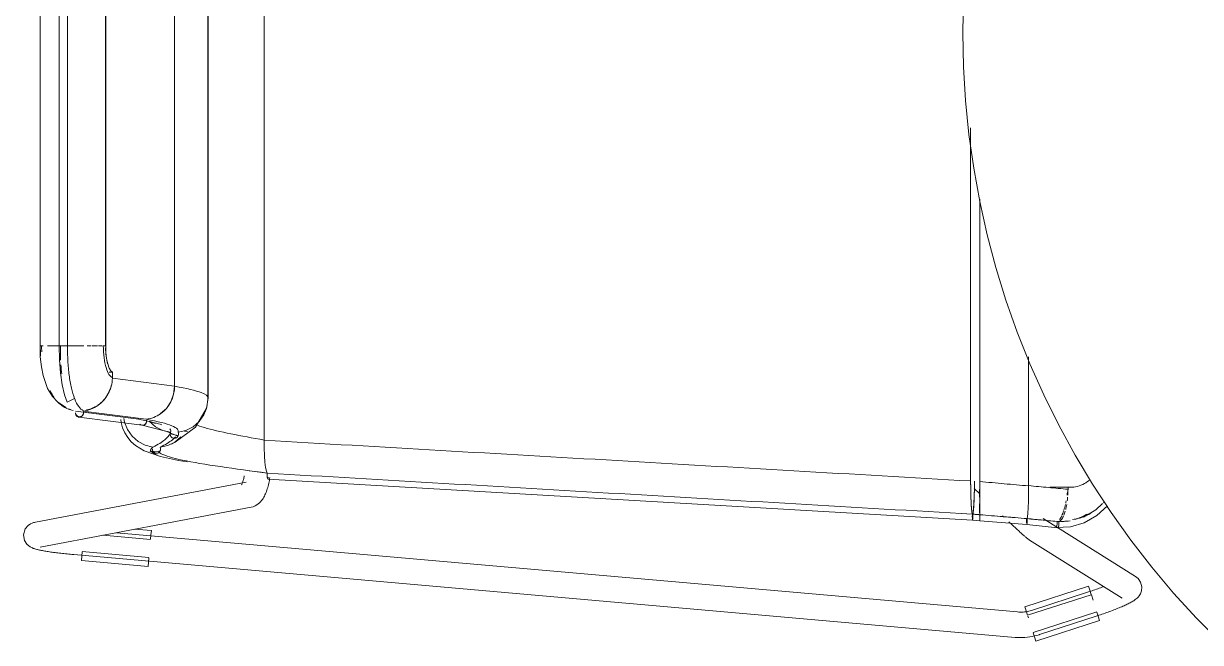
# Model space of a CAD drawing. Header units: millimetres. Extents: x 79795 to 317870, y -36033 to 97293.
# Drawn here: x 226809 to 227363, y 12019 to 12310 of the extents above; entities that cross this region are included whole.
import ezdxf

# ---------------------------------------------------------------- set-up
doc = ezdxf.new("R2010")
doc.units = ezdxf.units.MM
doc.header["$MEASUREMENT"] = 0
doc.layers.add('I-FURN', color=8, linetype='CONTINUOUS', lineweight=9)

msp = doc.modelspace()

# ---------------------------------------------------------------- linework, layer by layer
at = {"layer": 'I-FURN'}
for p, q in [((226922.3, 12497.27), (226922.3, 12113.87)), ((226922.3, 12113.87), (226922.3, 12497.27)), ((226895.8, 12477.97), (226895.8, 12133.18)), ((226895.8, 12133.18), (226895.8, 12477.97)), ((226880.2, 12471.93), (226880.2, 12139.22)), ((226880.2, 12139.22), (226880.2, 12471.93)), ((226816.83, 12453), (226816.83, 12158.15)), ((226825.87, 12453), (226825.87, 12158.15)), ((226829.83, 12158.15), (226829.83, 12453)), ((226847.67, 12453), (226847.67, 12158.15)), ((226847.73, 12158.15), (226847.73, 12453)), ((226895.95, 12133.72), (226895.95, 12438.52)), ((227251.43, 12314.21), (227251.34, 12305.57)), ((227251.34, 12305.57), (227251.66, 12289.58)), ((227251.66, 12289.58), (227252.62, 12273.61)), ((227252.62, 12273.61), (227254.21, 12257.69)), ((227255.03, 12260.89), (227255.03, 12094.62)), ((227255.03, 12094.62), (227255.03, 12260.89)), ((227254.21, 12257.69), (227256.45, 12241.85)), ((227256.45, 12241.85), (227259.31, 12226.11)), ((227259.31, 12226.11), (227262.8, 12210.49)), ((227259.35, 12227.19), (227259.35, 12094.36)), ((227259.35, 12094.36), (227259.35, 12227.19)), ((227262.8, 12210.49), (227266.91, 12195.03)), ((227266.91, 12195.03), (227271.64, 12179.75)), ((227271.64, 12179.75), (227276.98, 12164.66)), ((227276.98, 12164.66), (227282.91, 12149.81)), ((226816.83, 12158.15), (226816.94, 12153.12)), ((226816.83, 12158.15), (226817, 12158.15)), ((226818.32, 12158.15), (226816.85, 12158.15)), ((226822.93, 12158.15), (226820.35, 12158.15)), ((226823.09, 12158.15), (226826.11, 12158.15)), ((226826.11, 12158.15), (226823.1, 12158.15)), ((226825.87, 12158.15), (226825.96, 12151.61)), ((226825.87, 12158.15), (226825.94, 12158.15)), ((226829.72, 12158.15), (226825.87, 12158.15)), ((226825.94, 12158.15), (226826.14, 12158.15)), ((226826.14, 12158.15), (226826.44, 12158.15)), ((226826.44, 12158.15), (226826.83, 12158.15)), ((226826.83, 12158.15), (226827.28, 12158.15)), ((226827.28, 12158.15), (226827.78, 12158.15)), ((226827.78, 12158.15), (226828.27, 12158.15)), ((226828.27, 12158.15), (226828.75, 12158.15)), ((226828.75, 12158.15), (226829.17, 12158.15)), ((226829.17, 12158.15), (226829.5, 12158.15)), ((226829.5, 12158.15), (226829.72, 12158.15)), ((226829.8, 12158.15), (226833.61, 12158.15)), ((226833.62, 12158.15), (226829.8, 12158.15)), ((226837.37, 12158.15), (226833.81, 12158.15)), ((226840.84, 12158.15), (226839, 12158.15)), ((226843.82, 12158.15), (226841.36, 12158.15)), ((226846.15, 12158.15), (226844.41, 12158.15)), ((226847.84, 12155.11), (226847.73, 12158.15)), ((226848.16, 12152.26), (226847.84, 12155.11)), ((226816.94, 12153.12), (226817.45, 12148.3)), ((226817.45, 12148.3), (226818.24, 12144.26)), ((226825.96, 12151.61), (226826.45, 12145.48)), ((226848.67, 12149.77), (226848.16, 12152.26)), ((226849.34, 12147.78), (226848.67, 12149.77)), ((226850.13, 12146.43), (226849.34, 12147.78)), ((227282.32, 12092.42), (227282.32, 12152.97)), ((227282.32, 12152.97), (227282.32, 12092.42)), ((227282.91, 12149.81), (227289.44, 12135.2)), ((226818.24, 12144.26), (226820.37, 12138.21)), ((226826.45, 12145.48), (226827.3, 12139.86)), ((226849.33, 12145.79), (226850.99, 12145.79)), ((226850.99, 12145.79), (226850.13, 12146.43)), ((226850.92, 12143.08), (226850.99, 12145.79)), ((226880.2, 12139.22), (226850.92, 12143.08)), ((226820.37, 12138.21), (226822.76, 12134.33)), ((226827.3, 12139.86), (226828.39, 12135.17)), ((226879.72, 12135.45), (226880.2, 12139.22)), ((226822.76, 12134.33), (226825.05, 12131.86)), ((226825.05, 12131.86), (226828.95, 12129.18)), ((226828.39, 12135.17), (226829.56, 12131.72)), ((226829.56, 12131.72), (226833.1, 12133.48)), ((226876.33, 12128.79), (226878.41, 12131.9)), ((226878.41, 12131.9), (226879.72, 12135.45)), ((226895.95, 12133.72), (226895.15, 12128.68)), ((226895.8, 12133.18), (226895.32, 12129.39)), ((226895.33, 12129.39), (226895.8, 12133.18)), ((227289.44, 12135.2), (227296.54, 12120.86)), ((226828.95, 12129.18), (226829.15, 12129.08)), ((226833.58, 12127.54), (226863.27, 12123.69)), ((226837.11, 12127.08), (226839.55, 12126.76)), ((226837.12, 12127.51), (226866.82, 12123.67)), ((226873.59, 12126.3), (226876.33, 12128.79)), ((226895.08, 12128.53), (226889.97, 12119.88)), ((226893.95, 12125.82), (226891.78, 12122.69)), ((226891.79, 12122.68), (226893.96, 12125.82)), ((226895.15, 12128.68), (226893.78, 12125.51)), ((226895.32, 12129.39), (226893.95, 12125.82)), ((226893.96, 12125.82), (226895.33, 12129.39)), ((226835.14, 12124.7), (226864.92, 12120.84)), ((226854.92, 12123.57), (226855.07, 12122.15)), ((226855.07, 12122.15), (226855.73, 12119.65)), ((226856.59, 12122.3), (226856.21, 12124.04)), ((226856.21, 12124.04), (226856.58, 12122.29)), ((226856.58, 12122.29), (226857.98, 12118.78)), ((226868.79, 12122.44), (226862.49, 12123.82)), ((226863.85, 12121.37), (226864.24, 12121.08)), ((226864.24, 12121.08), (226864.68, 12120.89)), ((226864.68, 12120.89), (226865.15, 12120.83)), ((226864.84, 12120.86), (226876.45, 12117.89)), ((226865.15, 12120.83), (226865.62, 12120.89)), ((226865.62, 12120.89), (226866.06, 12121.08)), ((226866.06, 12121.08), (226866.44, 12121.38)), ((226866.44, 12121.38), (226866.74, 12121.76)), ((226866.74, 12121.76), (226866.94, 12122.21)), ((226866.94, 12122.21), (226867.02, 12122.7)), ((226867.02, 12122.7), (226866.98, 12123.2)), ((226868.32, 12122.68), (226871.19, 12120.18)), ((226871.22, 12121.68), (226868.79, 12122.44)), ((226871.19, 12120.18), (226874.59, 12118.42)), ((226888.91, 12120.18), (226885.52, 12118.43)), ((226885.52, 12118.42), (226888.92, 12120.18)), ((226891.78, 12122.69), (226888.91, 12120.18)), ((226888.92, 12120.18), (226891.79, 12122.68)), ((227296.54, 12120.86), (227304.21, 12106.82)), ((226855.73, 12119.65), (226856.75, 12117.28)), ((226856.75, 12117.28), (226858.13, 12115.08)), ((226857.98, 12118.78), (226860.15, 12115.7)), ((226858.13, 12115.08), (226859.81, 12113.11)), ((226860.15, 12115.7), (226862.98, 12113.22)), ((226874.59, 12118.42), (226878.3, 12117.53)), ((226876.45, 12117.89), (226881.78, 12115.72)), ((226878.02, 12116.85), (226881.91, 12116.02)), ((226878.1, 12116.57), (226878.14, 12117.06)), ((226878.14, 12117.06), (226878.1, 12116.56)), ((226878.18, 12116.07), (226878.1, 12116.57)), ((226878.1, 12116.56), (226878.18, 12116.07)), ((226878.14, 12117.06), (226878.3, 12117.53)), ((226878.3, 12117.53), (226878.14, 12117.06)), ((226878.39, 12115.62), (226878.18, 12116.07)), ((226878.18, 12116.07), (226878.38, 12115.62)), ((226878.38, 12115.62), (226878.7, 12115.24)), ((226878.7, 12115.24), (226878.39, 12115.62)), ((226879.1, 12114.95), (226878.7, 12115.24)), ((226878.7, 12115.24), (226879.1, 12114.94)), ((226879.56, 12114.76), (226879.1, 12114.95)), ((226879.1, 12114.94), (226879.56, 12114.75)), ((226880.05, 12114.69), (226879.56, 12114.76)), ((226879.56, 12114.75), (226880.05, 12114.69)), ((226880.54, 12114.76), (226880.05, 12114.69)), ((226880.05, 12114.69), (226880.54, 12114.75)), ((226883.19, 12115.35), (226880.36, 12112.96)), ((226880.36, 12112.94), (226883.19, 12115.35)), ((226889.97, 12119.88), (226880.43, 12112.9)), ((226881, 12114.95), (226880.54, 12114.76)), ((226880.54, 12114.75), (226881.01, 12114.94)), ((226881.41, 12115.24), (226881, 12114.95)), ((226881.01, 12114.94), (226881.41, 12115.24)), ((226881.72, 12115.62), (226881.41, 12115.24)), ((226881.41, 12115.24), (226881.72, 12115.62)), ((226881.92, 12116.07), (226881.72, 12115.62)), ((226881.72, 12115.62), (226881.93, 12116.07)), ((226881.8, 12117.53), (226881.97, 12117.06)), ((226881.81, 12117.53), (226885.52, 12118.42)), ((226881.97, 12117.06), (226881.81, 12117.53)), ((226882.01, 12116.57), (226881.92, 12116.07)), ((226881.93, 12116.07), (226882.01, 12116.56)), ((226881.97, 12117.06), (226882.01, 12116.57)), ((226882.01, 12116.56), (226881.97, 12117.06)), ((226859.81, 12113.11), (226861.78, 12111.37)), ((226861.78, 12111.37), (226865.89, 12108.86)), ((226862.98, 12113.22), (226866.3, 12111.48)), ((226866.3, 12111.48), (226869.93, 12110.57)), ((226869.93, 12110.57), (226868.59, 12110.8)), ((226869.01, 12109.66), (226868.69, 12108.5)), ((226869.72, 12109.6), (226869.8, 12109.11)), ((226869.8, 12109.11), (226869.73, 12109.6)), ((226869.77, 12110.1), (226869.93, 12110.57)), ((226869.93, 12110.57), (226869.77, 12110.1)), ((226870, 12108.66), (226869.8, 12109.11)), ((226869.8, 12109.11), (226869.99, 12108.65)), ((226873.51, 12109.06), (226873.3, 12108.61)), ((226873.3, 12108.6), (226873.51, 12109.05)), ((226877.03, 12111.31), (226873.42, 12110.52)), ((226873.42, 12110.52), (226877.03, 12111.3)), ((226873.42, 12110.52), (226873.57, 12110.05)), ((226873.57, 12110.05), (226873.42, 12110.52)), ((226873.6, 12109.55), (226873.51, 12109.06)), ((226873.51, 12109.05), (226873.6, 12109.55)), ((226873.57, 12110.05), (226873.6, 12109.55)), ((226873.6, 12109.55), (226873.57, 12110.05)), ((226880.35, 12112.96), (226877.03, 12111.31)), ((226877.03, 12111.3), (226880.36, 12112.94)), ((226880.43, 12112.9), (226878.68, 12112.01)), ((226922.3, 12113.87), (226922.36, 12110.11)), ((226922.36, 12110.1), (226922.3, 12113.8)), ((226922.36, 12110.11), (226922.51, 12106.57)), ((226922.51, 12106.57), (226922.36, 12110.04)), ((226865.89, 12108.86), (226873.52, 12106.19)), ((226868.69, 12108.5), (226872.54, 12108.69)), ((226869.99, 12108.65), (226870.3, 12108.26)), ((226870.3, 12108.27), (226870, 12108.66)), ((226870.7, 12107.97), (226870.3, 12108.27)), ((226870.3, 12108.26), (226870.7, 12107.96)), ((226871.15, 12107.77), (226870.7, 12107.97)), ((226870.7, 12107.96), (226871.15, 12107.77)), ((226871.63, 12107.7), (226871.15, 12107.77)), ((226871.15, 12107.77), (226871.63, 12107.69)), ((226872.12, 12107.76), (226871.63, 12107.7)), ((226871.63, 12107.69), (226872.12, 12107.75)), ((226872.58, 12107.94), (226872.12, 12107.76)), ((226872.12, 12107.75), (226872.58, 12107.94)), ((226872.98, 12108.23), (226872.58, 12107.94)), ((226872.58, 12107.94), (226872.98, 12108.23)), ((226873.3, 12108.61), (226872.98, 12108.23)), ((226872.98, 12108.23), (226873.3, 12108.6)), ((226873.52, 12106.19), (226882.04, 12104.3)), ((226882.04, 12104.3), (226886.1, 12103.57)), ((226922.51, 12106.57), (226922.75, 12103.47)), ((226922.75, 12103.47), (226922.51, 12106.52)), ((226922.75, 12103.47), (226923.06, 12100.97)), ((226923.06, 12100.97), (226922.75, 12103.44)), ((227304.21, 12106.82), (227312.43, 12093.1)), ((226923.06, 12100.97), (226923.43, 12099.23)), ((226923.43, 12099.23), (226923.06, 12100.96)), ((226923.43, 12099.23), (226923.83, 12098.32)), ((226923.83, 12098.32), (226923.43, 12099.23)), ((226923.83, 12098.32), (226923.81, 12097.85)), ((226923.81, 12097.85), (226923.83, 12098.32)), ((226923.81, 12097.85), (226923.81, 12097.36)), ((226923.81, 12097.35), (226923.81, 12097.85)), ((226913.94, 12094.06), (226814.65, 12075.24)), ((226911.71, 12092.84), (226911.72, 12092.86)), ((226911.72, 12092.86), (226911.77, 12092.93)), ((226911.77, 12092.93), (226911.81, 12093.02)), ((226911.81, 12093.02), (226911.89, 12093.17)), ((226911.89, 12093.17), (226911.97, 12093.37)), ((226911.97, 12093.37), (226912.07, 12093.6)), ((226912.07, 12093.6), (226912.17, 12093.87)), ((226912.17, 12093.87), (226912.28, 12094.17)), ((226912.28, 12094.17), (226912.39, 12094.51)), ((226912.39, 12094.51), (226912.49, 12094.87)), ((226912.49, 12094.87), (226912.6, 12095.27)), ((226912.6, 12095.27), (226912.71, 12095.69)), ((226912.71, 12095.69), (226912.81, 12096.14)), ((226912.81, 12096.14), (226912.91, 12096.61)), ((226912.91, 12096.61), (226913.01, 12097.1)), ((226923.81, 12097.36), (226923.82, 12096.86)), ((226923.81, 12096.86), (226923.81, 12097.35)), ((226923.84, 12096.41), (226923.81, 12096.86)), ((226923.82, 12096.86), (226923.84, 12096.41)), ((226923.84, 12096.41), (226923.87, 12096.02)), ((226923.87, 12096.02), (226923.84, 12096.41)), ((226923.87, 12096.02), (226923.91, 12095.73)), ((226923.91, 12095.72), (226923.87, 12096.02)), ((226924.02, 12095.46), (226924.07, 12095.52)), ((226924.07, 12095.52), (226924.02, 12095.46)), ((227255.93, 12076.17), (226924.02, 12095.46)), ((226924.12, 12095.71), (226924.16, 12096)), ((226924.17, 12095.99), (226924.12, 12095.7)), ((226924.16, 12096), (226924.2, 12096.38)), ((226924.2, 12096.37), (226924.17, 12095.99)), ((226924.21, 12092.22), (226924.37, 12092.86)), ((226924.37, 12092.86), (226924.52, 12093.52)), ((226924.52, 12093.52), (226924.67, 12094.19)), ((226924.67, 12094.19), (226924.8, 12094.87)), ((226924.8, 12094.87), (226924.93, 12095.56)), ((226924.93, 12095.56), (226925.04, 12096.27)), ((227255.03, 12094.62), (227255.06, 12090.84)), ((227256.79, 12090.83), (227256.82, 12094.51)), ((227259.35, 12094.36), (227259.35, 12090.57)), ((227259.35, 12090.57), (227259.35, 12094.36)), ((227282.29, 12088.65), (227282.32, 12092.42)), ((227312.43, 12093.1), (227321.2, 12079.72)), ((226921.86, 12086.44), (226922.18, 12086.98)), ((226922.18, 12086.98), (226922.47, 12087.51)), ((226922.47, 12087.51), (226922.75, 12088.07)), ((226922.75, 12088.07), (226923, 12088.63)), ((226923, 12088.63), (226923.23, 12089.2)), ((226923.23, 12089.2), (226923.45, 12089.78)), ((226923.45, 12089.78), (226923.66, 12090.37)), ((226923.66, 12090.37), (226923.85, 12090.97)), ((226923.85, 12090.97), (226924.04, 12091.59)), ((226924.04, 12091.59), (226924.21, 12092.22)), ((227255.06, 12090.84), (227255.14, 12087.27)), ((227255.14, 12087.27), (227255.26, 12084.14)), ((227256.59, 12084.16), (227256.71, 12087.28)), ((227256.67, 12091.13), (227259.34, 12088.56)), ((227256.71, 12087.28), (227256.79, 12090.83)), ((227259.23, 12087.01), (227259.22, 12090.57)), ((227259.22, 12090.57), (227259.23, 12087.01)), ((227259.34, 12087), (227259.33, 12083.87)), ((227259.33, 12083.87), (227259.34, 12087)), ((227259.35, 12090.57), (227259.34, 12087.01)), ((227259.34, 12087), (227259.35, 12090.57)), ((227282.29, 12088.56), (227282.21, 12085.05)), ((227282.22, 12085.12), (227282.29, 12088.56)), ((227282.32, 12092.3), (227282.29, 12088.65)), ((227292.36, 12091.71), (227302.11, 12091.71)), ((227300.87, 12091.76), (227300.87, 12090.72)), ((226816.88, 12063.45), (226916.17, 12082.27)), ((226916.17, 12082.27), (226917.16, 12082.52)), ((226917.16, 12082.52), (226918.05, 12082.89)), ((226918.05, 12082.89), (226918.84, 12083.33)), ((226918.84, 12083.33), (226919.53, 12083.81)), ((226919.53, 12083.81), (226920.13, 12084.32)), ((226920.13, 12084.32), (226920.65, 12084.84)), ((226920.65, 12084.84), (226921.1, 12085.37)), ((226921.1, 12085.37), (226921.5, 12085.9)), ((226921.5, 12085.9), (226921.86, 12086.44)), ((227255.26, 12084.14), (227255.42, 12081.64)), ((227255.42, 12081.64), (227255.62, 12079.89)), ((227256.24, 12079.91), (227256.43, 12081.66)), ((227256.43, 12081.66), (227256.59, 12084.16)), ((227259.25, 12081.39), (227259.24, 12083.89)), ((227259.24, 12083.88), (227259.25, 12081.38)), ((227259.26, 12079.64), (227259.25, 12081.39)), ((227259.25, 12081.38), (227259.26, 12079.63)), ((227259.32, 12081.37), (227259.31, 12079.62)), ((227259.31, 12079.62), (227259.32, 12081.37)), ((227259.33, 12083.87), (227259.32, 12081.37)), ((227259.32, 12081.37), (227259.33, 12083.87)), ((227281.95, 12079.54), (227282.1, 12082.02)), ((227282.1, 12081.98), (227281.95, 12079.54)), ((227282.1, 12082.02), (227282.22, 12085.12)), ((227282.21, 12085.05), (227282.1, 12082.02)), ((227313.94, 12081), (227317.09, 12084.01)), ((227314.52, 12078.32), (227319.52, 12082.92)), ((227255.62, 12079.89), (227255.83, 12079)), ((227255.83, 12079), (227255.82, 12078.53)), ((227255.82, 12078.53), (227255.82, 12078.04)), ((227255.82, 12078.04), (227255.82, 12077.55)), ((227255.82, 12077.55), (227255.83, 12077.1)), ((227255.83, 12077.1), (227255.85, 12076.72)), ((227255.85, 12076.72), (227255.87, 12076.42)), ((227255.87, 12076.42), (227255.9, 12076.23)), ((227255.9, 12076.23), (227255.93, 12076.17)), ((227255.93, 12076.17), (227255.95, 12076.24)), ((227255.93, 12076.16), (227259.29, 12075.9)), ((227255.95, 12076.24), (227255.98, 12076.43)), ((227255.98, 12076.43), (227256, 12076.72)), ((227256, 12076.72), (227256.02, 12077.1)), ((227256.02, 12077.1), (227256.03, 12077.56)), ((227256.03, 12079.01), (227256.24, 12079.91)), ((227256.04, 12078.54), (227256.03, 12079.01)), ((227256.03, 12077.56), (227256.04, 12078.05)), ((227256.04, 12078.05), (227256.04, 12078.54)), ((227259.28, 12078.27), (227259.28, 12078.74)), ((227259.28, 12078.74), (227259.28, 12078.27)), ((227259.28, 12077.77), (227259.28, 12078.27)), ((227259.28, 12078.27), (227259.28, 12077.77)), ((227259.28, 12077.28), (227259.28, 12077.77)), ((227259.28, 12077.77), (227259.28, 12077.28)), ((227259.28, 12076.83), (227259.28, 12077.28)), ((227259.28, 12077.28), (227259.28, 12076.83)), ((227259.28, 12076.45), (227259.28, 12076.83)), ((227259.28, 12076.83), (227259.28, 12076.44)), ((227259.28, 12076.15), (227259.28, 12076.45)), ((227259.28, 12076.44), (227259.28, 12076.15)), ((227259.28, 12075.97), (227259.28, 12076.15)), ((227259.28, 12076.15), (227259.28, 12075.96)), ((227259.29, 12075.9), (227259.28, 12075.97)), ((227259.28, 12075.96), (227259.29, 12075.89)), ((227259.31, 12079.62), (227259.29, 12078.73)), ((227259.29, 12078.73), (227259.31, 12079.62)), ((227259.29, 12078.73), (227259.29, 12078.26)), ((227259.29, 12078.26), (227259.29, 12078.73)), ((227259.29, 12078.26), (227259.29, 12077.77)), ((227259.29, 12077.76), (227259.29, 12078.26)), ((227259.29, 12077.77), (227259.29, 12077.28)), ((227259.29, 12077.27), (227259.29, 12077.76)), ((227259.29, 12077.28), (227259.29, 12076.83)), ((227259.29, 12076.82), (227259.29, 12077.27)), ((227259.29, 12076.83), (227259.29, 12076.44)), ((227259.29, 12076.44), (227259.29, 12076.82)), ((227259.29, 12076.44), (227259.29, 12076.15)), ((227259.29, 12076.15), (227259.29, 12076.44)), ((227259.29, 12076.15), (227259.29, 12075.96)), ((227259.29, 12075.96), (227259.29, 12076.15)), ((227259.29, 12075.96), (227259.29, 12075.9)), ((227259.29, 12075.89), (227259.29, 12075.96)), ((227281.49, 12074.07), (227259.29, 12075.89)), ((227270.53, 12077.8), (227270.02, 12078.28)), ((227281.39, 12076.43), (227281.38, 12075.93)), ((227281.38, 12075.94), (227281.39, 12076.43)), ((227281.39, 12075.45), (227281.38, 12075.94)), ((227281.38, 12075.93), (227281.39, 12075.44)), ((227281.39, 12076.43), (227281.39, 12076.91)), ((227281.39, 12076.9), (227281.39, 12076.43)), ((227281.58, 12076.92), (227281.77, 12077.81)), ((227281.77, 12077.8), (227281.58, 12076.92)), ((227281.59, 12076.45), (227281.58, 12076.92)), ((227281.58, 12076.92), (227281.59, 12076.45)), ((227281.59, 12075.95), (227281.59, 12076.45)), ((227281.59, 12076.45), (227281.59, 12075.95)), ((227281.59, 12075.46), (227281.59, 12075.95)), ((227281.59, 12075.95), (227281.59, 12075.46)), ((227281.77, 12077.81), (227281.95, 12079.54)), ((227281.95, 12079.52), (227281.77, 12077.81)), ((227295.57, 12072.95), (227289.12, 12076.99)), ((227308.11, 12077.63), (227313.94, 12081)), ((227308.51, 12074.93), (227314.52, 12078.32)), ((227321.2, 12079.72), (227330.5, 12066.7)), ((226809.89, 12072.1), (226809.05, 12069.35)), ((226809.89, 12072.1), (226811.21, 12073.68)), ((226811.21, 12073.68), (226812.29, 12074.43)), ((226812.29, 12074.43), (226813.09, 12074.8)), ((226813.09, 12074.8), (226813.71, 12075.02)), ((226813.71, 12075.02), (226814.23, 12075.15)), ((226814.23, 12075.15), (226814.65, 12075.24)), ((227277.1, 12032.98), (226852.75, 12070.26)), ((226869.23, 12071.31), (226861.34, 12072)), ((226869.23, 12071.31), (226869.05, 12069.27)), ((227273.5, 12074.98), (227273.02, 12075.44)), ((227273.98, 12074.54), (227273.5, 12074.98)), ((227274.45, 12074.1), (227273.98, 12074.54)), ((227274.91, 12073.66), (227274.45, 12074.1)), ((227275.36, 12073.24), (227274.91, 12073.66)), ((227275.81, 12072.83), (227275.36, 12073.24)), ((227276.24, 12072.42), (227275.81, 12072.83)), ((227276.67, 12072.03), (227276.24, 12072.42)), ((227277.08, 12071.65), (227276.67, 12072.03)), ((227277.48, 12071.28), (227277.08, 12071.65)), ((227277.87, 12070.93), (227277.48, 12071.28)), ((227278.25, 12070.58), (227277.87, 12070.93)), ((227278.62, 12070.26), (227278.25, 12070.58)), ((227278.97, 12069.94), (227278.62, 12070.26)), ((227281.4, 12074.99), (227281.39, 12075.45)), ((227281.39, 12075.44), (227281.4, 12074.99)), ((227281.42, 12074.61), (227281.44, 12074.32)), ((227281.44, 12074.32), (227281.42, 12074.61)), ((227281.44, 12074.32), (227281.46, 12074.13)), ((227281.46, 12074.13), (227281.44, 12074.32)), ((227281.46, 12074.13), (227281.49, 12074.07)), ((227281.49, 12074.07), (227281.46, 12074.13)), ((227281.51, 12074.14), (227281.49, 12074.07)), ((227281.49, 12074.07), (227281.51, 12074.13)), ((227295.98, 12072.64), (227281.49, 12074.07)), ((227281.51, 12074.13), (227281.54, 12074.32)), ((227281.54, 12074.32), (227281.56, 12074.62)), ((227281.56, 12074.62), (227281.54, 12074.33)), ((227281.57, 12075.01), (227281.56, 12074.62)), ((227281.56, 12074.62), (227281.57, 12075)), ((227281.57, 12075), (227281.59, 12075.46)), ((227281.59, 12075.46), (227281.57, 12075.01)), ((227295.08, 12072.77), (227301.99, 12073.05)), ((227332.71, 12049.68), (227295.94, 12072.71)), ((227301.99, 12073.05), (227308.51, 12074.93)), ((226809.05, 12069.35), (226809.54, 12066.59)), ((226809.54, 12066.59), (226810.58, 12064.94)), ((226810.58, 12064.94), (226811.49, 12064.08)), ((226846.38, 12069.05), (226868.86, 12067.08)), ((226869.05, 12069.27), (226868.87, 12067.2)), ((227279.3, 12069.64), (227278.97, 12069.94)), ((227279.63, 12069.35), (227279.3, 12069.64)), ((227279.93, 12069.08), (227279.63, 12069.35)), ((227280.23, 12068.82), (227279.93, 12069.08)), ((227280.51, 12068.58), (227280.23, 12068.82)), ((227280.77, 12068.35), (227280.51, 12068.58)), ((227281.03, 12068.13), (227280.77, 12068.35)), ((227281.27, 12067.93), (227281.03, 12068.13)), ((227281.5, 12067.74), (227281.27, 12067.93)), ((227281.72, 12067.56), (227281.5, 12067.74)), ((227281.94, 12067.39), (227281.72, 12067.56)), ((227282.17, 12067.22), (227281.94, 12067.39)), ((227282.43, 12067.03), (227282.17, 12067.22)), ((227282.75, 12066.82), (227282.43, 12067.03)), ((227282.75, 12066.82), (227326.34, 12039.51)), ((227330.5, 12066.7), (227340.31, 12054.06)), ((226811.49, 12064.08), (226812.19, 12063.61)), ((226812.19, 12063.61), (226812.75, 12063.3)), ((226812.75, 12063.3), (226813.22, 12063.09)), ((226813.22, 12063.09), (226813.65, 12062.92)), ((226813.65, 12062.92), (226814.06, 12062.78)), ((226814.06, 12062.78), (226814.45, 12062.65)), ((226814.45, 12062.65), (226814.85, 12062.54)), ((226814.85, 12062.54), (226815.25, 12062.43)), ((226815.25, 12062.43), (226815.66, 12062.32)), ((226815.66, 12062.32), (226816.09, 12062.22)), ((226816.09, 12062.22), (226816.53, 12062.13)), ((226816.53, 12062.13), (226816.99, 12062.03)), ((226816.99, 12062.03), (226817.47, 12061.93)), ((226817.47, 12061.93), (226817.97, 12061.84)), ((226817.97, 12061.84), (226818.48, 12061.74)), ((226818.48, 12061.74), (226819.01, 12061.65)), ((226819.01, 12061.65), (226819.57, 12061.56)), ((226819.57, 12061.56), (226820.13, 12061.47)), ((226820.13, 12061.47), (226820.72, 12061.37)), ((226820.72, 12061.37), (226821.32, 12061.28)), ((226821.32, 12061.28), (226821.94, 12061.19)), ((226821.94, 12061.19), (226822.58, 12061.1)), ((226822.58, 12061.1), (226823.23, 12061.01)), ((226823.23, 12061.01), (226823.89, 12060.93)), ((226823.89, 12060.93), (226824.56, 12060.84)), ((226824.56, 12060.84), (226825.25, 12060.75)), ((226825.25, 12060.75), (226825.95, 12060.67)), ((226825.95, 12060.67), (226826.66, 12060.59)), ((226826.66, 12060.59), (226827.38, 12060.5)), ((226827.38, 12060.5), (226828.1, 12060.42)), ((226828.1, 12060.42), (226828.84, 12060.35)), ((226828.84, 12060.35), (226829.58, 12060.27)), ((226829.58, 12060.27), (226830.32, 12060.2)), ((226830.32, 12060.2), (226831.07, 12060.12)), ((226831.07, 12060.12), (226831.82, 12060.05)), ((226831.82, 12060.05), (226832.57, 12059.99)), ((226832.57, 12059.99), (226832.73, 12059.97)), ((226832.73, 12059.97), (227276.05, 12021.03)), ((226836.34, 12057.16), (226836.52, 12059.2)), ((226836.52, 12059.2), (226836.7, 12061.27)), ((226868.12, 12058.63), (226836.71, 12061.39)), ((226867.75, 12054.4), (226836.34, 12057.16)), ((226867.93, 12056.44), (226867.75, 12054.4)), ((226868.11, 12058.51), (226867.93, 12056.44)), ((227340.31, 12054.06), (227350.61, 12041.82)), ((227333.83, 12048.79), (227332.71, 12049.68)), ((227333.83, 12048.79), (227335.06, 12047.06)), ((227310.52, 12045.15), (227280.52, 12035.46)), ((227310.48, 12042.43), (227283.66, 12033.72)), ((227310.81, 12042.54), (227310.48, 12042.43)), ((227310.52, 12045.15), (227311.15, 12043.2)), ((227311.5, 12042.77), (227310.81, 12042.54)), ((227311.15, 12043.2), (227311.79, 12041.23)), ((227312.19, 12043), (227311.5, 12042.77)), ((227312.87, 12043.23), (227312.19, 12043)), ((227313.55, 12043.47), (227312.87, 12043.23)), ((227314.22, 12043.7), (227313.55, 12043.47)), ((227314.89, 12043.94), (227314.22, 12043.7)), ((227315.55, 12044.17), (227314.89, 12043.94)), ((227316.19, 12044.41), (227315.55, 12044.17)), ((227316.83, 12044.64), (227316.19, 12044.41)), ((227317.45, 12044.88), (227316.83, 12044.64)), ((227335.47, 12042.85), (227334.95, 12041.47)), ((227335.06, 12047.06), (227335.64, 12044.83)), ((227335.64, 12044.83), (227335.47, 12042.85)), ((227281.82, 12031.42), (227311.83, 12041.11)), ((227312.66, 12038.53), (227311.86, 12041.01)), ((227329.72, 12037.09), (227329.27, 12036.86)), ((227330.16, 12037.31), (227329.72, 12037.09)), ((227330.59, 12037.54), (227330.16, 12037.31)), ((227331, 12037.77), (227330.59, 12037.54)), ((227331.4, 12038.01), (227331, 12037.77)), ((227331.79, 12038.25), (227331.4, 12038.01)), ((227332.18, 12038.51), (227331.79, 12038.25)), ((227332.57, 12038.79), (227332.18, 12038.51)), ((227332.97, 12039.1), (227332.57, 12038.79)), ((227333.4, 12039.47), (227332.97, 12039.1)), ((227333.86, 12039.93), (227333.4, 12039.47)), ((227334.38, 12040.56), (227333.86, 12039.93)), ((227334.95, 12041.47), (227334.38, 12040.56)), ((227350.61, 12041.82), (227361.4, 12030.01)), ((227277.12, 12032.97), (227277.1, 12032.98)), ((227277.78, 12032.93), (227277.12, 12032.97)), ((227278.45, 12032.91), (227277.78, 12032.93)), ((227279.11, 12032.92), (227278.45, 12032.91)), ((227279.77, 12032.96), (227279.11, 12032.92)), ((227280.43, 12033.02), (227279.77, 12032.96)), ((227281.09, 12033.11), (227280.43, 12033.02)), ((227281.15, 12033.51), (227280.52, 12035.46)), ((227281.74, 12033.22), (227281.09, 12033.11)), ((227281.79, 12031.54), (227281.15, 12033.51)), ((227282.38, 12033.36), (227281.74, 12033.22)), ((227283.03, 12033.53), (227282.38, 12033.36)), ((227283.66, 12033.72), (227283.03, 12033.53)), ((227314.44, 12033.04), (227284.43, 12023.35)), ((227314.47, 12032.92), (227315.11, 12030.95)), ((227315.38, 12031.42), (227314.64, 12031.17)), ((227316.12, 12031.66), (227315.38, 12031.42)), ((227316.85, 12031.91), (227316.12, 12031.66)), ((227317.58, 12032.16), (227316.85, 12031.91)), ((227318.3, 12032.41), (227317.58, 12032.16)), ((227319.02, 12032.67), (227318.3, 12032.41)), ((227319.72, 12032.92), (227319.02, 12032.67)), ((227320.42, 12033.18), (227319.72, 12032.92)), ((227321.11, 12033.43), (227320.42, 12033.18)), ((227321.79, 12033.69), (227321.11, 12033.43)), ((227322.45, 12033.94), (227321.79, 12033.69)), ((227323.11, 12034.19), (227322.45, 12033.94)), ((227323.75, 12034.45), (227323.11, 12034.19)), ((227324.37, 12034.7), (227323.75, 12034.45)), ((227324.98, 12034.94), (227324.37, 12034.7)), ((227325.58, 12035.19), (227324.98, 12034.94)), ((227326.16, 12035.44), (227325.58, 12035.19)), ((227326.72, 12035.68), (227326.16, 12035.44)), ((227327.26, 12035.92), (227326.72, 12035.68)), ((227327.79, 12036.16), (227327.26, 12035.92)), ((227328.3, 12036.39), (227327.79, 12036.16)), ((227328.79, 12036.63), (227328.3, 12036.39)), ((227329.27, 12036.86), (227328.79, 12036.63)), ((227282.23, 12030.16), (227281.96, 12031.01)), ((227315.74, 12029), (227285.73, 12019.31)), ((227287.37, 12022.31), (227314.18, 12031.02)), ((227314.64, 12031.17), (227314.18, 12031.02)), ((227315.11, 12030.95), (227315.74, 12029)), ((227361.4, 12030.01), (227372.65, 12018.63)), ((227276.05, 12021.02), (227277.19, 12020.95)), ((227277.19, 12020.95), (227278.33, 12020.91)), ((227278.33, 12020.91), (227279.47, 12020.93)), ((227279.47, 12020.93), (227280.61, 12020.99)), ((227280.61, 12020.99), (227281.75, 12021.09)), ((227281.75, 12021.09), (227282.88, 12021.24)), ((227282.88, 12021.24), (227284.01, 12021.44)), ((227284.01, 12021.44), (227285.13, 12021.68)), ((227285.1, 12021.26), (227284.47, 12023.23)), ((227285.73, 12019.31), (227285.1, 12021.26)), ((227285.13, 12021.68), (227286.23, 12021.97)), ((227286.23, 12021.97), (227287.32, 12022.29)), ((227287.32, 12022.29), (227287.37, 12022.31))]:
    msp.add_line(p, q, dxfattribs=at)
for centre, major_axis, ratio, start_param, end_param in [((226821.11, 12158.15), (0, -12.4), 0.287441, 4.712389, 4.932602), ((226832.58, 12158.15), (-15.75, 0), 0.000004, 2.669107, 2.851347), ((226865.13, 12139.35), (0, 15.78), 0.955139, 3.737469, 4.704147), ((226865.13, 12139.35), (0, 15.78), 0.955139, 3.495799, 3.737346), ((226865.15, 12122.79), (0, 1.96), 0.955139, 2.379629, 4.923331), ((226865.13, 12139.35), (0, 15.78), 0.955139, 3.254129, 3.495629)]:
    msp.add_ellipse(centre, major_axis=major_axis, ratio=ratio, start_param=start_param, end_param=end_param, dxfattribs=at)
for points in [[(226817.11, 12153.55), (226816.98, 12155.02), (226816.92, 12156.57), (226816.92, 12158.15)], [(226826.51, 12151.55), (226826.4, 12153.73), (226826.36, 12155.93), (226826.4, 12158.15)], [(226850.91, 12143.33), (226850.35, 12143.45), (226849.25, 12144.4), (226847.86, 12147.72), (226846.9, 12152.52), (226846.64, 12156.25), (226846.61, 12158.15)], [(226847.68, 12157.31), (226847.74, 12154.53), (226848.1, 12151.99), (226848.62, 12149.77)], [(226827.08, 12144.99), (226826.9, 12146.41), (226826.73, 12147.86), (226826.62, 12149.33)], [(226837.12, 12127.51), (226838.36, 12127.66), (226840.74, 12128.24), (226844.08, 12130.01), (226846.92, 12132.54), (226849.11, 12135.68), (226850.52, 12139.28), (226850.88, 12141.78), (226850.92, 12143.08)], [(226837.13, 12127.72), (226836.4, 12128.07), (226835, 12129.38), (226833.73, 12131.85), (226833.16, 12133.31)], [(226895.8, 12133.18), (226895.9, 12133.36), (226895.95, 12133.54), (226895.95, 12133.72)], [(226831.21, 12128.26), (226830.88, 12128.36), (226830.56, 12128.48), (226830.24, 12128.6)], [(226842.63, 12129.5), (226841.37, 12128.8), (226840.01, 12128.4), (226838.63, 12128.06)], [(226874.15, 12121.07), (226872.25, 12121.73), (226869.45, 12122.38), (226866.4, 12123.04)], [(226881.8, 12117.53), (226882.36, 12118.56), (226880.39, 12120.6), (226872.33, 12122.65), (226866.82, 12123.67)], [(226878.3, 12117.53), (226878.59, 12118.08), (226878.45, 12118.62), (226877.88, 12119.17)], [(226886.27, 12117.92), (226885.8, 12117.98), (226885.33, 12118.03), (226884.87, 12118.09)], [(227088.54, 12104.21), (227033.08, 12107.4), (226977.66, 12110.6), (226922.3, 12113.8)], [(227255.03, 12094.62), (227199.51, 12097.82), (227143.98, 12101.01), (227088.54, 12104.21)], [(226923.82, 12098.34), (226920.69, 12098.73), (226917.53, 12099.13), (226914.42, 12099.53)], [(226923.83, 12098.32), (226979.07, 12095.1), (227089.66, 12088.66), (227200.42, 12082.22), (227255.83, 12079)], [(227270.84, 12093.33), (227267.01, 12093.67), (227263.18, 12094.01), (227259.35, 12094.36)], [(227282.32, 12092.3), (227278.5, 12092.64), (227274.67, 12092.98), (227270.84, 12093.33)], [(227300.87, 12090.72), (227297.84, 12090.98), (227291.7, 12091.52), (227285.45, 12092.11), (227282.32, 12092.42)], [(227300.45, 12087.88), (227300.52, 12088.35), (227300.57, 12088.83), (227300.62, 12089.3)], [(227300.7, 12087), (227300.65, 12086.39), (227300.59, 12085.79), (227300.51, 12085.2)], [(227300.87, 12090.72), (227300.86, 12089.77), (227300.83, 12088.84), (227300.77, 12087.94)], [(227302.39, 12091.71), (227301.88, 12091.7), (227301.37, 12091.72), (227300.87, 12091.76)], [(227298.95, 12080.93), (227299.2, 12081.74), (227299.43, 12082.61), (227299.65, 12083.53)], [(227300.27, 12083.51), (227300.12, 12082.67), (227299.96, 12081.86), (227299.77, 12081.13)], [(227299.8, 12084.19), (227299.87, 12084.52), (227299.95, 12084.86), (227300.02, 12085.2)], [(227317.85, 12084.69), (227317.74, 12084.56), (227317.62, 12084.43), (227317.51, 12084.3)], [(227259.29, 12078.73), (227258.72, 12078.78), (227257.56, 12078.87), (227256.4, 12078.96), (227255.83, 12079)], [(227256.03, 12079.01), (227256.04, 12078.42), (227256.04, 12076.91), (227255.96, 12076.17), (227255.93, 12076.16)], [(227259.28, 12078.74), (227258.74, 12078.79), (227257.65, 12078.88), (227256.57, 12078.97), (227256.03, 12079.01)], [(227259.29, 12078.73), (227263.01, 12078.43), (227270.45, 12077.83), (227277.87, 12077.22), (227281.58, 12076.92)], [(227296.53, 12075.48), (227294.09, 12075.72), (227289.14, 12076.2), (227284.1, 12076.68), (227281.58, 12076.92)], [(227288.48, 12076.2), (227286.19, 12076.43), (227283.89, 12076.66), (227281.58, 12076.89)], [(227298.7, 12078.03), (227298.38, 12077.34), (227297.68, 12076.19), (227296.93, 12075.63), (227296.53, 12075.48)], [(227296.89, 12076.49), (227297.21, 12076.9), (227297.54, 12077.42), (227297.85, 12078.06)], [(227297.37, 12075.52), (227298.26, 12075.54), (227299.16, 12075.6), (227300.05, 12075.7)], [(227297.96, 12078.31), (227298.26, 12078.95), (227298.53, 12079.69), (227298.8, 12080.51)], [(227301.82, 12075.83), (227300.58, 12075.63), (227299.33, 12075.6), (227298.06, 12075.59)], [(227299.59, 12080.46), (227299.38, 12079.73), (227299.15, 12079.09), (227298.9, 12078.5)], [(227295.23, 12072.83), (227295.28, 12072.87), (227295.37, 12072.99), (227295.5, 12073.29), (227295.62, 12073.67), (227295.71, 12074.13), (227295.78, 12074.62), (227295.81, 12075.12), (227295.81, 12075.43), (227295.8, 12075.58)]]:
    msp.add_open_spline(points, degree=3, dxfattribs=at)
for points, knots in [([(226833.1, 12133.48), (226832.55, 12134.9), (226831.56, 12138.23), (226830.46, 12144.29), (226829.83, 12151.15), (226829.76, 12155.8), (226829.8, 12158.15)], [0.3397465, 0.3397465, 0.3397465, 0.3397465, 0.5, 0.6666667, 0.8333333, 0.9999948, 0.9999948, 0.9999948, 0.9999948]), ([(226821.67, 12137.28), (226821.86, 12136.76), (226822.43, 12135.42), (226823.17, 12134.16), (226823.7, 12133.44)], [0.260519, 0.260519, 0.260519, 0.260519, 0.3333333, 0.4544474, 0.4544474, 0.4544474, 0.4544474]), ([(226850.36, 12139.49), (226850.03, 12138.28), (226848.61, 12134.78), (226846.15, 12131.48), (226844, 12130.35)], [-0.8309955, -0.8309955, -0.8309955, -0.8309955, -0.6666667, -0.3333333, -0.3333333, -0.3333333, -0.3333333]), ([(226895.95, 12133.72), (226895.95, 12134.55), (226893.57, 12136.38), (226885.93, 12138.21), (226880.2, 12139.22)], [0.0892847, 0.0892847, 0.0892847, 0.0892847, 0.5, 1, 1, 1, 1]), ([(226824.32, 12132.64), (226825.12, 12131.7), (226826.93, 12130.02), (226829.75, 12128.43), (226831.66, 12127.96), (226832.4, 12127.8)], [0.5, 0.5, 0.5, 0.5, 0.6666667, 0.8333333, 0.9365189, 0.9365189, 0.9365189, 0.9365189]), ([(226833.54, 12126.66), (226833.53, 12126.52), (226833.55, 12126.3), (226833.62, 12126), (226833.72, 12125.74), (226833.9, 12125.42), (226834.19, 12125.1), (226834.55, 12124.87), (226834.9, 12124.73), (226835.21, 12124.68), (226835.48, 12124.68), (226835.75, 12124.71), (226836, 12124.79), (226836.25, 12124.9), (226836.56, 12125.09), (226836.88, 12125.41), (226837.12, 12125.81), (226837.24, 12126.17), (226837.28, 12126.43), (226837.3, 12126.59), (226837.31, 12126.66)], [0.1111111, 0.1111111, 0.1111111, 0.1111111, 0.1666667, 0.1944444, 0.2222222, 0.2777778, 0.3333333, 0.3888889, 0.4444444, 0.4791667, 0.5138889, 0.5486111, 0.5833333, 0.6180556, 0.6527778, 0.7222222, 0.7916667, 0.8263889, 0.8611111, 0.8888889, 0.8888889, 0.8888889, 0.8888889]), ([(226837.21, 12126.26), (226837.17, 12126.15), (226837.08, 12125.91), (226836.8, 12125.5), (226836.25, 12125.05), (226835.38, 12124.79), (226834.6, 12125.02), (226834.09, 12125.42), (226833.79, 12125.8), (226833.6, 12126.26), (226833.56, 12126.59), (226833.55, 12126.75)], [-0.8125, -0.8125, -0.8125, -0.8125, -0.765625, -0.71875, -0.625, -0.5, -0.375, -0.3125, -0.25, -0.1875, -0.125, -0.125, -0.125, -0.125]), ([(226922.3, 12113.87), (226916.91, 12114.85), (226906.13, 12116.79), (226895.42, 12119.23), (226891.18, 12120.69), (226890.03, 12121.17)], [0, 0, 0, 0, 0.25, 0.5, 0.625, 0.625, 0.625, 0.625]), ([(226869.93, 12110.57), (226872.33, 12111.73), (226875.76, 12113.82), (226877.55, 12115.92), (226878.02, 12116.85)], [0, 0, 0, 0, 0.5, 0.9025383, 0.9025383, 0.9025383, 0.9025383]), ([(226873.42, 12110.52), (226875.83, 12111.69), (226878.48, 12113.32), (226880.15, 12114.94), (226880.55, 12115.4)], [0, 0, 0, 0, 0.5, 0.6963068, 0.6963068, 0.6963068, 0.6963068]), ([(226872.14, 12106.8), (226871.51, 12107.03), (226868.6, 12108.29), (226868.38, 12109.55), (226869.93, 12110.57)], [0.6929173, 0.6929173, 0.6929173, 0.6929173, 0.75, 1, 1, 1, 1]), ([(226923.83, 12098.32), (226916.28, 12099.34), (226901.07, 12101.37), (226882.63, 12104.42), (226874.33, 12106.86), (226872.73, 12108.28), (226872.54, 12108.69)], [0, 0, 0, 0, 0.25, 0.5, 0.75, 0.8499411, 0.8499411, 0.8499411, 0.8499411]), ([(227255.83, 12079), (227255.68, 12079.28), (227255.47, 12080.67), (227255.25, 12084.03), (227255.13, 12087.19), (227255.05, 12090.8), (227255.03, 12093.35), (227255.03, 12094.62)], [-1, -1, -1, -1, -0.666667, -0.5, -0.333333, -0.166667, 0, 0, 0, 0]), ([(227256.82, 12094.51), (227256.82, 12092), (227256.76, 12088.23), (227256.6, 12084.04), (227256.38, 12080.69), (227256.17, 12079.3), (227256.03, 12079.01)], [-0.996036, -0.996036, -0.996036, -0.996036, -0.6666667, -0.5, -0.3333333, 0, 0, 0, 0]), ([(227310.76, 12094.87), (227309.86, 12094.11), (227306.86, 12092.18), (227303.25, 12091.55), (227300.87, 12091.76)], [0.5, 0.5, 0.5, 0.5, 0.6666667, 1, 1, 1, 1]), ([(227255.93, 12076.16), (227255.91, 12076.17), (227255.88, 12076.3), (227255.85, 12076.7), (227255.83, 12077.08), (227255.82, 12077.54), (227255.81, 12078.03), (227255.82, 12078.54), (227255.82, 12078.85), (227255.83, 12079)], [-0.498493, -0.498493, -0.498493, -0.498493, -0.375, -0.3125, -0.25, -0.1875, -0.125, -0.0625, 0, 0, 0, 0]), ([(227259.28, 12078.74), (227262.97, 12078.43), (227268.31, 12077.99), (227273.64, 12077.55), (227275.28, 12077.41)], [0, 0, 0, 0, 0.5, 0.7233886, 0.7233886, 0.7233886, 0.7233886]), ([(227312, 12079.69), (227311.1, 12079.12), (227308.28, 12077.45), (227305.18, 12076.84), (227303.04, 12076.56)], [0.591443, 0.591443, 0.591443, 0.591443, 0.6666667, 0.8236682, 0.8236682, 0.8236682, 0.8236682]), ([(227304.14, 12076.56), (227305.49, 12076.95), (227307.44, 12077.68), (227309.27, 12078.69), (227309.85, 12079.04)], [0.2297626, 0.2297626, 0.2297626, 0.2297626, 0.3333333, 0.3824546, 0.3824546, 0.3824546, 0.3824546]), ([(227296.53, 12075.48), (227296.55, 12075.34), (227296.59, 12075.05), (227296.6, 12074.63), (227296.59, 12074.26), (227296.57, 12073.96), (227296.54, 12073.7), (227296.49, 12073.44), (227296.42, 12073.22), (227296.36, 12073.03), (227296.26, 12072.83), (227296.17, 12072.73), (227296.13, 12072.69)], [0, 0, 0, 0, 0.0555556, 0.1111111, 0.1666667, 0.1944444, 0.2222222, 0.2777778, 0.3055556, 0.3333333, 0.3888889, 0.4444444, 0.4444444, 0.4444444, 0.4444444])]:
    msp.add_open_spline(points, degree=3, knots=knots, dxfattribs=at)

doc.saveas('drawing.dxf')
